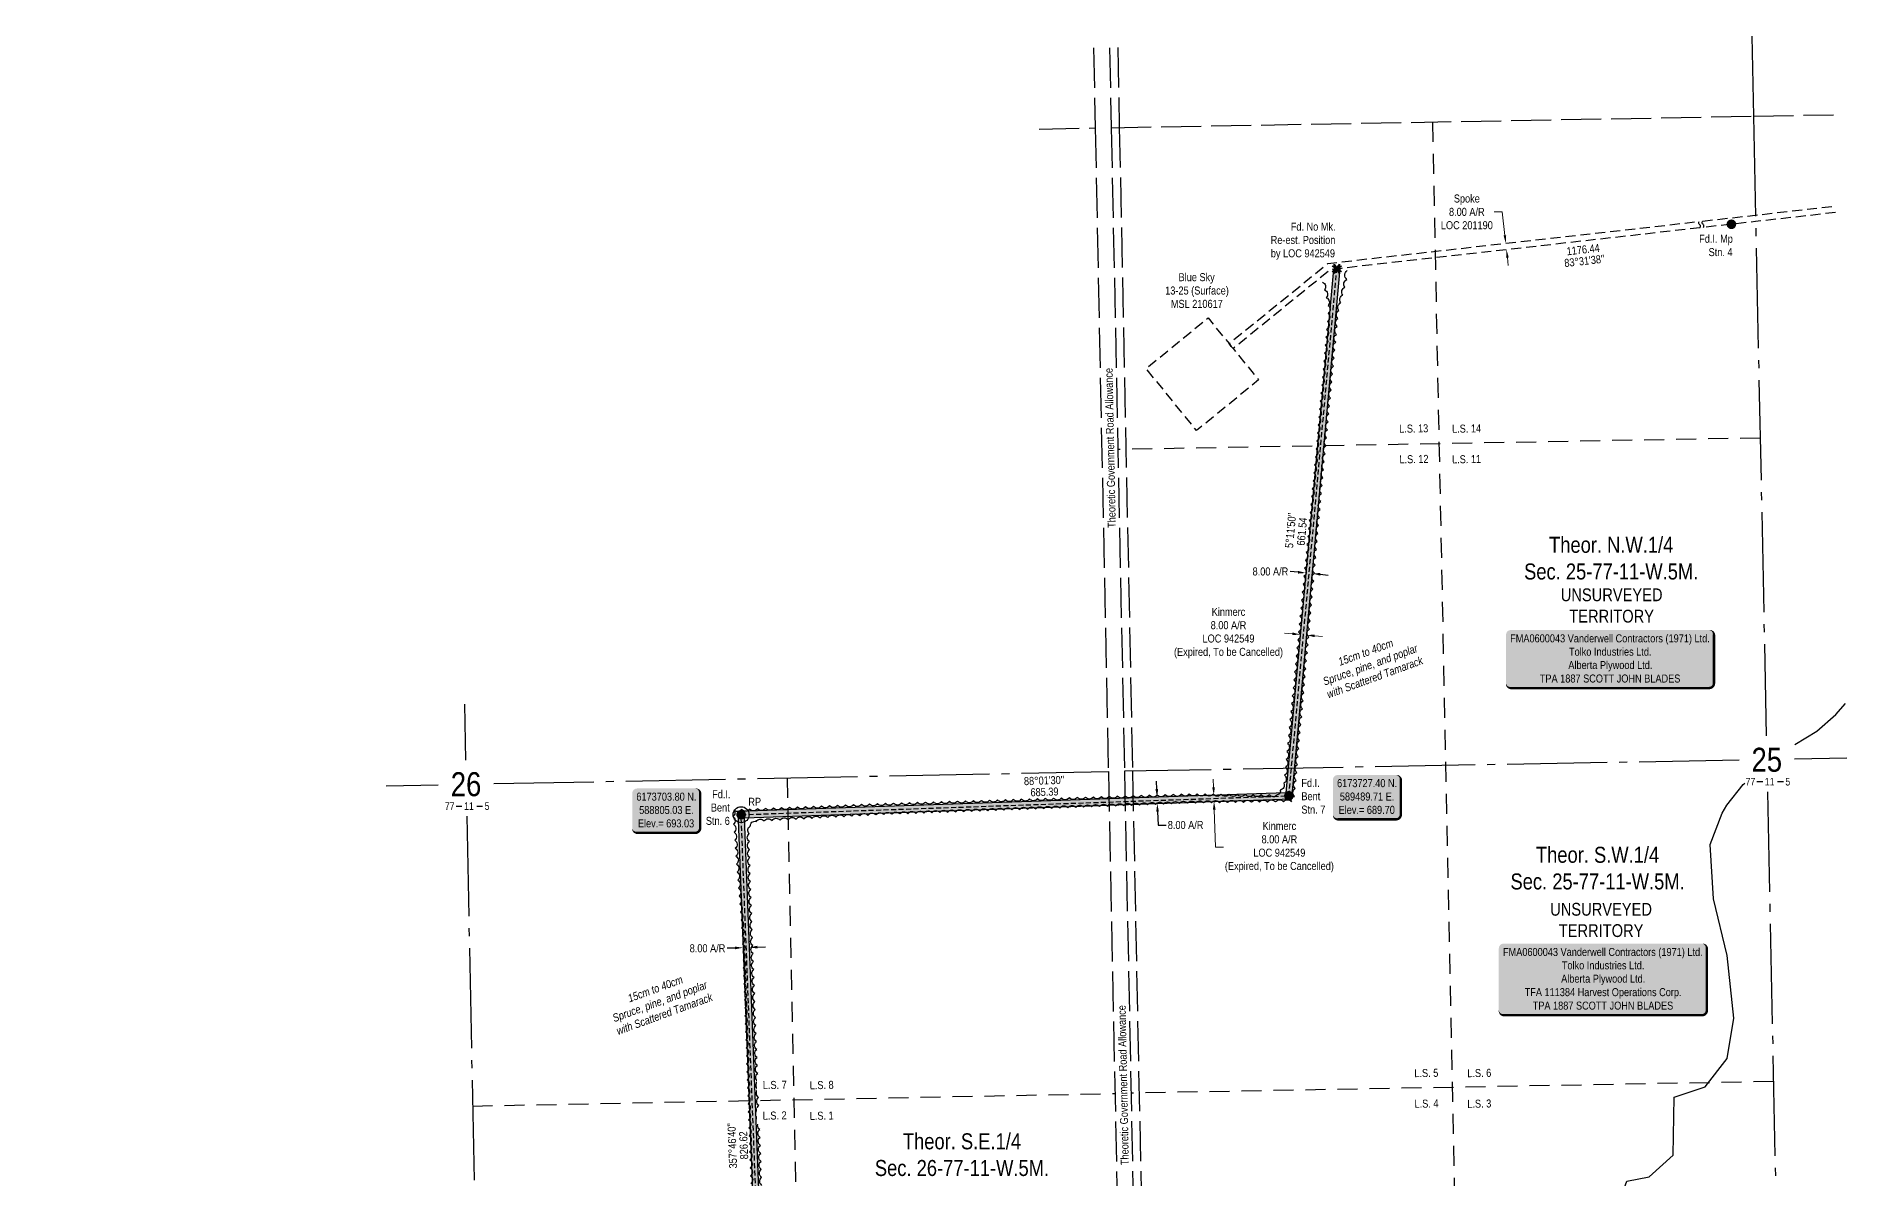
# Model space of a CAD drawing. Extents: x 587584 to 596044, y 6171808 to 6174677.
# Drawn here: x 587924 to 590187, y 6173249 to 6174677 of the extents above; entities that cross this region are included whole.
import ezdxf
from ezdxf.enums import TextEntityAlignment as Align

# ---------------------------------------------------------------- set-up
doc = ezdxf.new("R2010")
doc.units = 0
doc.header["$LTSCALE"] = 5
doc.header["$PDSIZE"] = 0.03
for name, pattern in [('0', [1, 1, 0]), ('foc-ACCESSROAD', [3.75, 2.5, -1.25]), ('foc-LSD', [8, 5, -3]), ('foc-QUARTERLINE', [33, 25, -3, 2, -3]), ('foc-TRAV', [1.875, 1.25, -0.625]), ('foc-UNSURVEYED', [12.5, 10, -2.5])]:
    doc.linetypes.add(name, pattern=pattern)
doc.layers.get('Defpoints').update_dxf_attribs({"color": 9})
for name, color, linetype in [('10', 1, 'Continuous'), ('35', 37, 'Continuous'), ('9', 3, 'Continuous'), ('C-SYMBOL', 7, 'Continuous'), ('DETAIL-T', 7, 'Continuous'), ('F-AR', 190, 'foc-ACCESSROAD'), ('F-WS', 190, 'foc-ACCESSROAD'), ('L-BD1', 253, 'Continuous'), ('L-MON', 1, 'Continuous'), ('L-ROAD-T', 7, 'Continuous'), ('L-SECLBL', 7, 'Continuous'), ('L-SECQ', 8, 'foc-QUARTERLINE'), ('L-SECTION-LSD', 7, 'foc-LSD'), ('L-UNS-T', 3, 'Continuous'), ('L-USEC', 7, 'foc-UNSURVEYED'), ('P-PROPOSED', 10, 'Continuous'), ('P-PROPOSED-H', 21, 'Continuous'), ('P-TRAV', 4, 'foc-TRAV'), ('P-TXT', 4, 'Continuous'), ('T-BUSH', 110, '0'), ('T-BUSH-T', 110, 'Continuous'), ('T-WATER', 160, 'Continuous')]:
    doc.layers.add(name, color=color, linetype=linetype)
for name, color, linetype, lineweight in [('C-AR-T', 13, 'Continuous', 9), ('F-AR-T', 190, 'Continuous', 9), ('F-WS-T', 190, 'Continuous', 9)]:
    doc.layers.add(name, color=color, linetype=linetype, lineweight=lineweight)
doc.styles.add('100L', font='ARIALN.TTF', dxfattribs={"height": 11})
doc.styles.add('175L', font='ARIALN.TTF', dxfattribs={"height": 20})
doc.styles.add('80', font='ARIALN.TTF', dxfattribs={"height": 10})
doc.styles.add('80CG', font='ARIALN.TTF', dxfattribs={"height": 10})
doc.styles.add('80L', font='ARIALN.TTF', dxfattribs={"height": 10})
doc.styles.add('80LS', font='ARIALNI.TTF', dxfattribs={"height": 10})
doc.styles.add('foc-LtypeFont', font='ARIALN.TTF', dxfattribs={"height": 7.35})
doc.styles.add('SIMPLEX', font='ARIALN.TTF')
doc.linetypes.add('foc-TOPO-flowdirection-NOLINE', pattern='A,0,[">",foc-LtypeFont,S=0.3,R=0,X=0,Y=-0.945],-20,[">",foc-LtypeFont,S=0.3,R=0,X=0,Y=-0.945],0', length=20)
doc.dimstyles.new('Compass 5 000', dxfattribs={"dimscale": 5, "dimtxt": 9, "dimasz": 2, "dimexe": 0.2, "dimexo": 0.0625, "dimgap": 0.5, "dimtad": 0, "dimtih": 1, "dimtoh": 1, "dimzin": 0, "dimdsep": 46, "dimtxsty": '80CG', "dimcen": 0.1, "dimse1": 1, "dimse2": 1, "dimclrd": 256, "dimclrt": 256, "dimaunit": 1, "dimadec": 4, "dimazin": 0, "dimtfac": 0.06, "dimtofl": 0, "dimtmove": 0, "dimatfit": 1, "dimfxl": 0.2, "dimtolj": 1, "dimtzin": 0, "dimlwd": -1, "dimarcsym": 0})

# ---------------------------------------------------------------- blocks, each defined once
blk = doc.blocks.new('L-SECLBL')
at = {"layer": '9', "color": 7}
for p, q in [((-5.1, -27.8), (-12.3, -27.8)), ((20.7, -27.8), (13.5, -27.8))]:
    blk.add_line(p, q, dxfattribs=at)
at = {"layer": '10', "color": 2, "style": 'SIMPLEX'}
blk.add_attdef('SEC', text='', height=30, dxfattribs=at).set_placement((0, 0), align=Align.MIDDLE)
at = {"layer": '10', "color": 5, "style": '80L'}
blk.add_attdef('TWP', text='', height=9.5, dxfattribs=at).set_placement((-14.4, -27.4), align=Align.MIDDLE_RIGHT)
blk.add_attdef('RGE', text='', height=9.5, dxfattribs=at).set_placement((3.6, -27.4), align=Align.MIDDLE_CENTER)
blk.add_attdef('MER', text='', height=9.5, dxfattribs=at).set_placement((23.2, -27.4), align=Align.MIDDLE_LEFT)
blk = doc.blocks.new('*U432')
h = blk.add_hatch(color=255)
edge = h.paths.add_edge_path()
edge.add_line((-124, -45.5), (124, -45.5))
edge.add_arc((124, -39.5), 6, 270, 360)
edge.add_line((130, -39.5), (130, 38))
edge.add_arc((124, 38), 6, 0, 90)
edge.add_line((124, 44), (-124, 44))
edge.add_arc((-124, 38), 6, 90, 180)
edge.add_line((-130, 38), (-130, -39.5))
edge.add_arc((-124, -39.5), 6, 180, 270)
at = {"color": 44, "flags": 128}
blk.add_lwpolyline([(-124, -45.5, 3, 3, 0), (124, -45.5, 3, 3, 0.414214), (130, -39.5, 3, 3, 0), (130, 38, 3, 0, 0.414214), (124, 44, 0, 0, 0), (-124, 44, 0, 0, 0.414214), (-130, 38, 0, 0, 0), (-130, -39.5, 0, 3, 0.414214)], format="xyseb", close=True, dxfattribs=at)
at = {"color": 44, "style": '80'}
blk.add_attdef('ENTER_TEXT_001', (-36, -5), '', height=10, dxfattribs=at)
blk = doc.blocks.new('*U425')
h = blk.add_hatch(color=255)
edge = h.paths.add_edge_path()
edge.add_line((-124, -37), (124, -37))
edge.add_arc((124, -31), 6, 270, 360)
edge.add_line((130, -31), (130, 29.5))
edge.add_arc((124, 29.5), 6, 0, 90)
edge.add_line((124, 35.5), (-124, 35.5))
edge.add_arc((-124, 29.5), 6, 90, 180)
edge.add_line((-130, 29.5), (-130, -31))
edge.add_arc((-124, -31), 6, 180, 270)
at = {"color": 44, "flags": 128}
blk.add_lwpolyline([(-124, -37, 3, 3, 0), (124, -37, 3, 3, 0.414214), (130, -31, 3, 3, 0), (130, 29.5, 3, 0, 0.414214), (124, 35.5, 0, 0, 0), (-124, 35.5, 0, 0, 0.414214), (-130, 29.5, 0, 0, 0), (-130, -31, 0, 3, 0.414214)], format="xyseb", close=True, dxfattribs=at)
at = {"color": 44, "style": '80'}
blk.add_attdef('ENTER_TEXT_001', (-36, -5), '', height=10, dxfattribs=at)
blk = doc.blocks.new('*D430')
at = {"layer": 'Defpoints', "color": 0, "transparency": 16777216}
for p in [(589736.6, 6174415.1), (589737.5, 6174407.2), (589761.7, 6174409.9)]:
    blk.add_point(p, dxfattribs=at)
at = {"layer": 'F-AR-T', "transparency": 16777216}
for p, q in [((589756.4, 6174457.1), (589746.4, 6174457.1)), ((589759.7, 6174427.8), (589756.4, 6174457.1)), ((589762.8, 6174400), (589763.9, 6174390))]:
    blk.add_line(p, q, dxfattribs=at)
for points in [[(589761.3, 6174428), (589758, 6174427.6), (589760.8, 6174417.9)], [(589764.5, 6174400.2), (589761.2, 6174399.8), (589761.7, 6174409.9)]]:
    blk.add_solid(points, dxfattribs=at)
at = {"layer": 'F-AR-T', "transparency": 16777216, "insert": (589712.1, 6174457.1), "char_height": 10, "attachment_point": 5, "style": '80CG'}
blk.add_mtext('\\A1;Spoke\\P8.00 A/R\\PLOC 201190', dxfattribs=at)
blk = doc.blocks.new('*D431')
at = {"layer": 'C-AR-T', "transparency": 16777216}
for p, q in [((589395.5, 6173738.1), (589395.2, 6173748.1)), ((589396.4, 6173710.1), (589397.8, 6173663.2)), ((589397.8, 6173663.2), (589407.8, 6173663.2))]:
    blk.add_line(p, q, dxfattribs=at)
for points in [[(589397.2, 6173738.2), (589393.9, 6173738.1), (589395.8, 6173728.2)], [(589398.1, 6173710.1), (589394.7, 6173710), (589396.1, 6173720.1)]]:
    blk.add_solid(points, dxfattribs=at)
at = {"layer": 'Defpoints', "color": 0, "transparency": 16777216}
for p in [(589396.1, 6173720.1), (589399.1, 6173728.3), (589399.3, 6173720.2)]:
    blk.add_point(p, dxfattribs=at)
at = {"layer": 'C-AR-T', "transparency": 16777216, "insert": (589477.8, 6173663.2), "char_height": 10, "attachment_point": 5, "style": '80CG'}
blk.add_mtext('\\A1;Kinmerc\\P8.00 A/R\\PLOC 942549\\P(Expired, To be Cancelled)', dxfattribs=at)
blk = doc.blocks.new('fdia')
at = {"color": 255, "const_width": 1}
blk.add_lwpolyline([(-0.5, 0, 1), (0.5, 0, 1)], format="xyb", close=True, dxfattribs=at)
blk = doc.blocks.new('Fdiaa')
blk.add_blockref('fdia', (0, 0))
blk = doc.blocks.new('fdib')
at = {"color": 1, "const_width": 1.6}
blk.add_lwpolyline([(-0.4, 0, 1), (0.4, 0, 1)], format="xyb", close=True, dxfattribs=at)
at = {"color": 1}
blk.add_circle((0, 0), 0.8, dxfattribs=at)
blk = doc.blocks.new('Fdibb')
blk.add_blockref('fdib', (0, 0))
blk = doc.blocks.new('fdicc')
for name in ['Fdibb', 'Fdiaa']:
    blk.add_blockref(name, (0, 0))
blk = doc.blocks.new('FDI')
blk.add_blockref('fdicc', (0, 0))
blk = doc.blocks.new('TEMP')
h = blk.add_hatch(color=255)
h.dxf.hatch_style = 1
h.paths.add_polyline_path([(0, 0.25), (-0.67, 1.15), (-0.67, 0.67), (-1.15, 0.67), (-0.25, 0), (-1.15, -0.67), (-0.67, -0.67), (-0.67, -1.15), (0, -0.25), (0.67, -1.15), (0.67, -0.67), (1.15, -0.67), (0.25, 0), (1.15, 0.67), (0.67, 0.67), (0.67, 1.15)])
h.paths.add_polyline_path([(0.57, 0.85), (0.57, 0.57), (0.85, 0.57), (0.08, 0), (0.85, -0.57), (0.57, -0.57), (0.57, -0.85), (0, -0.08), (-0.57, -0.85), (-0.57, -0.57), (-0.85, -0.57), (-0.08, 0), (-0.85, 0.57), (-0.57, 0.57), (-0.57, 0.85), (0, 0.08)], flags=16)
h = blk.add_hatch(color=1)
h.dxf.hatch_style = 1
h.paths.add_polyline_path([(0, 0.08), (-0.57, 0.85), (-0.57, 0.57), (-0.85, 0.57), (-0.08, 0), (-0.85, -0.57), (-0.57, -0.57), (-0.57, -0.85), (0, -0.08), (0.57, -0.85), (0.57, -0.57), (0.85, -0.57), (0.08, 0), (0.85, 0.57), (0.57, 0.57), (0.57, 0.85)])
at = {"color": 1}
for p, q in [((-0.08, 0), (0.08, 0)), ((0, 0.08), (0, -0.08))]:
    blk.add_line(p, q, dxfattribs=at)
at = {"color": 255, "flags": 128}
blk.add_lwpolyline([(-0.25, 0), (-1.15, 0.67), (-0.67, 0.67), (-0.67, 1.15), (0, 0.25), (0.67, 1.15), (0.67, 0.67), (1.15, 0.67), (0.25, 0), (1.15, -0.67), (0.67, -0.67), (0.67, -1.15), (0, -0.25), (-0.67, -1.15), (-0.67, -0.67), (-1.15, -0.67)], close=True, dxfattribs=at)
at = {"color": 1, "flags": 128}
blk.add_lwpolyline([(-0.08, 0), (-0.85, 0.57), (-0.57, 0.57), (-0.57, 0.85), (0, 0.08), (0.57, 0.85), (0.57, 0.57), (0.85, 0.57), (0.08, 0), (0.85, -0.57), (0.57, -0.57), (0.57, -0.85), (0, -0.08), (-0.57, -0.85), (-0.57, -0.57), (-0.85, -0.57)], close=True, dxfattribs=at)
blk = doc.blocks.new('*D444')
at = {"layer": 'C-AR-T', "transparency": 16777216}
for p, q in [((589494.1, 6173929.9), (589484.1, 6173930.8)), ((589521.9, 6173927.3), (589531.9, 6173926.4))]:
    blk.add_line(p, q, dxfattribs=at)
for points in [[(589494.2, 6173931.5), (589493.9, 6173928.2), (589504, 6173929)], [(589522.1, 6173929), (589521.8, 6173925.7), (589512, 6173928.2)]]:
    blk.add_solid(points, dxfattribs=at)
at = {"layer": 'Defpoints', "color": 0, "transparency": 16777216}
for p in [(589504, 6173929), (589504.5, 6173934.3), (589512.5, 6173933.5)]:
    blk.add_point(p, dxfattribs=at)
at = {"layer": 'C-AR-T', "transparency": 16777216, "insert": (589414.2, 6173930.8), "char_height": 10, "attachment_point": 5, "style": '80CG'}
blk.add_mtext('\\A1;Kinmerc\\P8.00 A/R\\PLOC 942549\\P(Expired, To be Cancelled)', dxfattribs=at)
blk = doc.blocks.new('*U447')
h = blk.add_hatch(color=254)
edge = h.paths.add_edge_path()
edge.add_line((-36.5, -28.5), (36.5, -28.5))
edge.add_arc((36.5, -22.5), 6, 270, 360)
edge.add_line((42.5, -22.5), (42.5, 21))
edge.add_arc((36.5, 21), 6, 0, 90)
edge.add_line((36.5, 27), (-36.5, 27))
edge.add_arc((-36.5, 21), 6, 90, 180)
edge.add_line((-42.5, 21), (-42.5, -22.5))
edge.add_arc((-36.5, -22.5), 6, 180, 270)
at = {"color": 1, "flags": 128}
blk.add_lwpolyline([(-36.5, -28.5, 3, 3, 0), (36.5, -28.5, 3, 3, 0.414214), (42.5, -22.5, 3, 3, 0), (42.5, 21, 3, 0, 0.414214), (36.5, 27, 0, 0, 0), (-36.5, 27, 0, 0, 0.414214), (-42.5, 21, 0, 0, 0), (-42.5, -22.5, 0, 3, 0.414214)], format="xyseb", close=True, dxfattribs=at)
blk.add_lwpolyline([(29.2, -19.7, 0, 10, 0), (0, 0, 5, 5, 0)], format="xyseb", dxfattribs=at)
at = {"color": 1, "style": '80'}
blk.add_attdef('ENTER_TEXT_001', (-36, -5), '', height=10, dxfattribs=at)
blk = doc.blocks.new('*U448')
at = {"layer": '35', "color": 3}
blk.add_circle((0, 0), 10, dxfattribs=at)
at = {"layer": '35', "color": 3, "style": '80'}
blk.add_attdef('RP_001', (9, 11.1), '', height=10, dxfattribs=at)
blk = doc.blocks.new('*D451')
at = {"layer": 'Defpoints', "color": 0, "linetype": 'Continuous', "transparency": 16777216}
for p in [(588807.4, 6173538.4), (588807.4, 6173537.6), (588815.4, 6173538.7)]:
    blk.add_point(p, dxfattribs=at)
at = {"layer": 'P-TXT', "transparency": 16777216}
for p, q in [((588797.4, 6173537.2), (588787.5, 6173536.8)), ((588825.4, 6173538.3), (588835.4, 6173538.7))]:
    blk.add_line(p, q, dxfattribs=at)
at = {"layer": 'P-TXT', "linetype": 'Continuous', "transparency": 16777216}
for points in [[(588797.4, 6173538.9), (588797.5, 6173535.6), (588807.4, 6173537.6)], [(588825.4, 6173540), (588825.5, 6173536.6), (588815.4, 6173537.9)]]:
    blk.add_solid(points, dxfattribs=at)
at = {"layer": 'P-TXT', "linetype": 'Continuous', "transparency": 16777216, "insert": (588763, 6173536.8), "char_height": 10, "attachment_point": 5, "style": '80CG'}
blk.add_mtext('\\A1;8.00 A/R', dxfattribs=at)
blk = doc.blocks.new('*D452')
at = {"layer": 'Defpoints', "color": 0, "linetype": 'Continuous', "transparency": 16777216}
for p in [(589325.2, 6173717.7), (589355, 6173726.8), (589355.3, 6173718.8)]:
    blk.add_point(p, dxfattribs=at)
at = {"layer": 'P-TXT', "transparency": 16777216}
for p, q in [((589324.6, 6173735.7), (589324.3, 6173745.7)), ((589325.6, 6173707.7), (589326.1, 6173690.9)), ((589326.1, 6173690.9), (589336.1, 6173690.9))]:
    blk.add_line(p, q, dxfattribs=at)
at = {"layer": 'P-TXT', "linetype": 'Continuous', "transparency": 16777216}
for points in [[(589326.3, 6173735.8), (589322.9, 6173735.7), (589324.9, 6173725.7)], [(589327.2, 6173707.8), (589323.9, 6173707.7), (589325.2, 6173717.7)]]:
    blk.add_solid(points, dxfattribs=at)
at = {"layer": 'P-TXT', "linetype": 'Continuous', "transparency": 16777216, "insert": (589360.6, 6173690.9), "char_height": 10, "attachment_point": 5, "style": '80CG'}
blk.add_mtext('\\A1;8.00 A/R', dxfattribs=at)
blk = doc.blocks.new('*D453')
at = {"layer": 'Defpoints', "color": 0, "linetype": 'Continuous', "transparency": 16777216}
for p in [(589511, 6174006.3), (589511, 6174005.9), (589519, 6174005.5)]:
    blk.add_point(p, dxfattribs=at)
at = {"layer": 'P-TXT', "transparency": 16777216}
for p, q in [((589501.1, 6174006.8), (589491.1, 6174007.7)), ((589528.9, 6174004.2), (589538.9, 6174003.3))]:
    blk.add_line(p, q, dxfattribs=at)
at = {"layer": 'P-TXT', "linetype": 'Continuous', "transparency": 16777216}
for points in [[(589501.2, 6174008.4), (589500.9, 6174005.1), (589511, 6174005.9)], [(589529.1, 6174005.9), (589528.8, 6174002.6), (589519, 6174005.1)]]:
    blk.add_solid(points, dxfattribs=at)
at = {"layer": 'P-TXT', "linetype": 'Continuous', "transparency": 16777216, "insert": (589466.6, 6174007.7), "char_height": 10, "attachment_point": 5, "style": '80CG'}
blk.add_mtext('\\A1;8.00 A/R', dxfattribs=at)

msp = doc.modelspace()

# ---------------------------------------------------------------- hatches: boundary and pattern name
at = {"layer": 'P-PROPOSED-H'}
h = msp.add_hatch(color=256, dxfattribs=at)
h.dxf.hatch_style = 1
h.paths.add_polyline_path([(587933.003, 6172465.345), (587931.976, 6172586.658), (588278.714, 6172596.397), (588848.314, 6172608.498), (588841.055, 6172878.255), (588809.178, 6173699.939), (589493.375, 6173723.527), (589553.667, 6174386.421), (589545.554, 6174385.5), (589486.049, 6173731.277), (588800.876, 6173707.655), (588833.062, 6172877.993), (588840.106, 6172616.272), (588278.55, 6172604.392), (587923.913, 6172594.431), (587925.007, 6172465.182)])

# ---------------------------------------------------------------- linework, layer by layer
at = {"linetype": 'Continuous', "flags": 128}
for points in [[(590003.521, 6174437.209, 0.09819619), (590004.084, 6174438.64, 0.11502491), (590004.018, 6174439.956, 0.18910183), (590003.071, 6174441.195, -0.18910183), (590002.124, 6174442.433, -0.11502491), (590002.058, 6174443.749, -0.09819619), (590002.621, 6174445.18)], [(590007.818, 6174437.694, 0.09819619), (590008.381, 6174439.125, 0.11502491), (590008.316, 6174440.441, 0.18910183), (590007.369, 6174441.68, -0.18910183), (590006.422, 6174442.918, -0.11502491), (590006.356, 6174444.234, -0.09819619), (590006.919, 6174445.665)]]:
    msp.add_lwpolyline(points, format="xyb", dxfattribs=at)
at = {"layer": 'F-AR', "flags": 128}
for points in [[(590006.919, 6174445.665), (590072.645, 6174453.084), (590172.754, 6174464.384)], [(590003.521, 6174437.209), (589554.952, 6174386.564), (589546.705, 6174385.632), (589541.741, 6174385.108), (589419.931, 6174286.311), (589417.71, 6174289.033), (589414.878, 6174292.506), (589538.519, 6174392.795), (590002.621, 6174445.18)], [(590172.92, 6174456.335), (590072.811, 6174445.032), (590007.818, 6174437.694)]]:
    msp.add_lwpolyline(points, dxfattribs=at)
at = {"layer": 'F-WS', "flags": 128}
msp.add_lwpolyline([(589414.878, 6174292.506), (589417.71, 6174289.033), (589419.931, 6174286.311), (589422.77, 6174282.831), (589451.862, 6174247.169), (589374.338, 6174183.927), (589311.095, 6174261.452), (589388.618, 6174324.695), (589414.878, 6174292.506)], close=True, dxfattribs=at)
at = {"layer": 'L-SECQ', "flags": 128}
for points in [[(590068.343, 6174676.681), (590070.41, 6174576.701)], [(590070.41, 6174576.701), (590086.418, 6173802.45)], [(588459.165, 6173841.894), (588460.586, 6173771.907)], [(590052.313, 6173771.833), (589284.158, 6173758.053)], [(590187.022, 6173774.249), (590121.585, 6173773.075)], [(588361.214, 6173739.956), (588426.463, 6173741.233)], [(588495.732, 6173742.587), (589264.046, 6173757.615)], [(590087.865, 6173732.466), (590103.668, 6172968.144)], [(588462.007, 6173701.921), (588477.528, 6172937.589)]]:
    msp.add_lwpolyline(points, dxfattribs=at)
at = {"layer": 'L-SECTION-LSD', "flags": 128}
for points in [[(589669.033, 6174569.528), (589702.145, 6172960.876)], [(590078.725, 6174174.559), (589275.917, 6174160.165)], [(588862.62, 6173749.763), (588879.028, 6172945.417)], [(588469.362, 6173339.742), (589272.289, 6173355.421)], [(590095.354, 6173370.272), (589292.401, 6173355.784)]]:
    msp.add_lwpolyline(points, dxfattribs=at)
at = {"layer": 'L-USEC'}
for p, q in [((589267.675, 6174562.354), (590070.41, 6174576.701)), ((590070.41, 6174576.701), (590170.394, 6174578.488)), ((589177.737, 6174560.624), (589247.561, 6174561.994))]:
    msp.add_line(p, q, dxfattribs=at)
at = {"layer": 'L-USEC', "flags": 128}
for points in [[(589245.512, 6174661.973), (589247.561, 6174561.994)], [(589265.625, 6174662.333), (589267.674, 6174562.406), (589267.675, 6174562.354)], [(589275.687, 6174662.513), (589277.735, 6174562.613), (589277.736, 6174562.533)], [(589247.561, 6174561.994), (589264.046, 6173757.615)], [(589267.675, 6174562.354), (589284.159, 6173758.027)], [(589277.736, 6174562.533), (589294.22, 6173758.234)], [(589264.046, 6173757.615), (589280.528, 6172953.245)], [(589284.158, 6173758.053), (589300.641, 6172953.609)], [(589294.22, 6173758.234), (589310.497, 6172963.852)]]:
    msp.add_lwpolyline(points, dxfattribs=at)
at = {"layer": 'P-TRAV'}
for p, q in [((589489.712, 6173727.402), (589549.611, 6174385.961)), ((588805.027, 6173703.797), (589489.712, 6173727.402))]:
    msp.add_line(p, q, dxfattribs=at)
at = {"layer": 'T-BUSH', "linetype": 'Continuous', "flags": 128}
for points in [[(588830.994, 6173240.551, -0.52056705), (588830.618, 6173250.54, -0.52056705), (588830.241, 6173260.529, -0.52056705), (588829.865, 6173270.518, -0.52056705), (588829.488, 6173280.507, -0.52056705), (588829.111, 6173290.496, -0.52056705), (588828.735, 6173300.485, -0.52056705), (588828.358, 6173310.474, -0.52056705), (588827.982, 6173320.463, -0.52056705), (588827.605, 6173330.452, -0.52056705), (588827.229, 6173340.441, -0.52056705), (588826.852, 6173350.43, -0.52056705), (588826.476, 6173360.419, -0.52056705), (588826.099, 6173370.408, -0.52056705), (588825.723, 6173380.397, -0.52056705), (588825.346, 6173390.386, -0.52056705), (588824.97, 6173400.375, -0.52056705), (588824.593, 6173410.364, -0.52056705), (588824.216, 6173420.353, -0.52056705), (588823.84, 6173430.342, -0.52056705), (588823.463, 6173440.331, -0.52056705), (588823.087, 6173450.32, -0.52056705), (588822.71, 6173460.309, -0.52056705), (588822.334, 6173470.298, -0.52056705), (588821.957, 6173480.287, -0.52056705), (588821.581, 6173490.276, -0.52056705), (588821.204, 6173500.265, -0.52056705), (588820.828, 6173510.254, -0.52056705), (588820.451, 6173520.243, -0.52056705), (588820.075, 6173530.232, -0.52056705), (588819.698, 6173540.22, -0.52056705), (588819.321, 6173550.209, -0.52056705), (588818.945, 6173560.198, -0.52056705), (588818.568, 6173570.187, -0.52056705), (588818.192, 6173580.176, -0.52056705), (588817.815, 6173590.165, -0.52056705), (588817.439, 6173600.154, -0.52056705), (588817.062, 6173610.143, -0.52056705), (588816.686, 6173620.132, -0.52056705), (588816.389, 6173630.124, -0.52056705), (588816.141, 6173640.117, -0.52056705), (588815.893, 6173650.11, -0.52056705), (588815.644, 6173660.103, -0.52056705), (588815.396, 6173670.096, -0.52056705), (588815.148, 6173680.089, -0.52056705), (588816.512, 6173689.55, -0.52056705), (588823.728, 6173695.38, -0.52056705), (588833.709, 6173695.917, -0.52056705), (588843.691, 6173696.453, -0.52056705), (588853.673, 6173696.99, -0.52056705), (588863.654, 6173697.526, -0.52056705), (588873.636, 6173698.063, -0.52056705), (588883.618, 6173698.6, -0.52056705), (588893.599, 6173699.136, -0.52056705), (588903.581, 6173699.673, -0.52056705), (588913.563, 6173700.209, -0.52056705), (588923.544, 6173700.746, -0.52056705), (588933.526, 6173701.283, -0.52056705), (588943.508, 6173701.819, -0.52056705), (588953.489, 6173702.356, -0.52056705), (588963.471, 6173702.892, -0.52056705), (588973.453, 6173703.429, -0.52056705), (588983.436, 6173703.928, -0.52056705), (588993.425, 6173704.301, -0.52056705), (589003.414, 6173704.673, -0.52056705), (589013.403, 6173705.046, -0.52056705), (589023.392, 6173705.418, -0.52056705), (589033.381, 6173705.791, -0.52056705), (589043.371, 6173706.164, -0.52056705), (589053.36, 6173706.536, -0.52056705), (589063.349, 6173706.909, -0.52056705), (589073.338, 6173707.281, -0.52056705), (589083.327, 6173707.654, -0.52056705), (589093.316, 6173708.026, -0.52056705), (589103.305, 6173708.399, -0.52056705), (589113.294, 6173708.772, -0.52056705), (589123.284, 6173709.144, -0.52056705), (589133.273, 6173709.517, -0.52056705), (589143.262, 6173709.889, -0.52056705), (589153.251, 6173710.262, -0.52056705), (589163.24, 6173710.634, -0.52056705), (589173.229, 6173711.007, -0.52056705), (589183.218, 6173711.38, -0.52056705), (589193.207, 6173711.752, -0.52056705), (589203.196, 6173712.125, -0.52056705), (589213.186, 6173712.497, -0.52056705), (589223.175, 6173712.87, -0.52056705), (589233.164, 6173713.242, -0.52056705), (589243.153, 6173713.615, -0.52056705), (589253.142, 6173713.988, -0.52056705), (589263.131, 6173714.36, -0.52056705), (589273.12, 6173714.733, -0.52056705), (589283.109, 6173715.105, -0.52056705), (589293.098, 6173715.478, -0.52056705), (589303.088, 6173715.85, -0.52056705), (589313.077, 6173716.223, -0.52056705), (589323.066, 6173716.596, -0.52056705), (589333.055, 6173716.968, -0.52056705), (589343.044, 6173717.341, -0.52056705), (589353.033, 6173717.713, -0.52056705), (589363.022, 6173718.086, -0.52056705), (589373.013, 6173718.405, -0.52056705), (589383.008, 6173718.537, -0.52056705), (589393.003, 6173718.67, -0.52056705), (589402.998, 6173718.802, -0.52056705), (589412.994, 6173718.935, -0.52056705), (589422.989, 6173719.067, -0.52056705), (589432.984, 6173719.2, -0.52056705), (589442.979, 6173719.332, -0.52056705), (589452.974, 6173719.465, -0.52056705), (589462.969, 6173719.597, -0.52056705), (589472.965, 6173719.73, -0.52056705), (589482.96, 6173719.862, -0.52056705), (589492.955, 6173719.995, -0.52056705), (589496.851, 6173726.703, -0.52056705), (589497.734, 6173736.66, -0.52056705), (589498.617, 6173746.617, -0.52056705), (589499.499, 6173756.574, -0.52056705), (589500.382, 6173766.531, -0.52056705), (589501.265, 6173776.488, -0.52056705), (589502.148, 6173786.445, -0.52056705), (589503.031, 6173796.402, -0.52056705), (589503.914, 6173806.359, -0.52056705), (589504.796, 6173816.316, -0.52056705), (589505.679, 6173826.273, -0.52056705), (589506.562, 6173836.23, -0.52056705), (589507.445, 6173846.187, -0.52056705), (589508.328, 6173856.144, -0.52056705), (589509.211, 6173866.101, -0.52056705), (589510.093, 6173876.058, -0.52056705), (589510.976, 6173886.015, -0.52056705), (589511.859, 6173895.972, -0.52056705), (589512.742, 6173905.929, -0.52056705), (589513.625, 6173915.886, -0.52056705), (589514.508, 6173925.843, -0.52056705), (589515.391, 6173935.8, -0.52056705), (589516.273, 6173945.757, -0.52056705), (589517.156, 6173955.714, -0.52056705), (589518.039, 6173965.671, -0.52056705), (589518.922, 6173975.628, -0.52056705), (589519.805, 6173985.585, -0.52056705), (589520.688, 6173995.542, -0.52056705), (589521.57, 6174005.499, -0.52056705), (589522.453, 6174015.456, -0.52056705), (589523.336, 6174025.413, -0.52056705), (589524.219, 6174035.37, -0.52056705), (589525.102, 6174045.327, -0.52056705), (589525.985, 6174055.284, -0.52056705), (589526.867, 6174065.241, -0.52056705), (589527.75, 6174075.198, -0.52056705), (589528.633, 6174085.155, -0.52056705), (589529.516, 6174095.112, -0.52056705), (589530.399, 6174105.069, -0.52056705), (589531.282, 6174115.026, -0.52056705), (589532.165, 6174124.983, -0.52056705), (589533.047, 6174134.94, -0.52056705), (589533.967, 6174144.894, -0.52056705), (589534.913, 6174154.845, -0.52056705), (589535.859, 6174164.796, -0.52056705), (589536.805, 6174174.747, -0.52056705), (589537.752, 6174184.698, -0.52056705), (589538.698, 6174194.65, -0.52056705), (589539.644, 6174204.601, -0.52056705), (589540.591, 6174214.552, -0.52056705), (589541.537, 6174224.503, -0.52056705), (589542.483, 6174234.454, -0.52056705), (589543.43, 6174244.405, -0.52056705), (589544.376, 6174254.357, -0.52056705), (589545.322, 6174264.308, -0.52056705), (589546.268, 6174274.259, -0.52056705), (589547.215, 6174284.21, -0.52056705), (589548.161, 6174294.161, -0.52056705), (589549.107, 6174304.112, -0.52056705), (589550.054, 6174314.064, -0.52056705), (589551, 6174324.015, -0.52056705), (589552.225, 6174333.917, -0.52056705), (589554.742, 6174343.591, -0.52056705), (589557.259, 6174353.265, -0.52056705), (589559.776, 6174362.939, -0.52056705), (589562.293, 6174372.613, -0.52056705), (589562.594, 6174383.736, -0.52056705)], [(589531.634, 6174369.242, -0.52056705), (589534.174, 6174359.597, -0.52056705), (589536.471, 6174349.869, -0.52056705), (589538.768, 6174340.14, -0.52056705), (589538.658, 6174330.239, -0.52056705), (589537.774, 6174320.282, -0.52056705), (589536.89, 6174310.325, -0.52056705), (589536.005, 6174300.368, -0.52056705), (589535.121, 6174290.411, -0.52056705), (589534.237, 6174280.455, -0.52056705), (589533.353, 6174270.498, -0.52056705), (589532.468, 6174260.541, -0.52056705), (589531.584, 6174250.584, -0.52056705), (589530.7, 6174240.627, -0.52056705), (589529.816, 6174230.67, -0.52056705), (589528.931, 6174220.713, -0.52056705), (589528.047, 6174210.756, -0.52056705), (589527.163, 6174200.8, -0.52056705), (589526.279, 6174190.843, -0.52056705), (589525.394, 6174180.886, -0.52056705), (589524.51, 6174170.929, -0.52056705), (589523.626, 6174160.972, -0.52056705), (589522.742, 6174151.015, -0.52056705), (589521.857, 6174141.058, -0.52056705), (589520.9, 6174131.108, -0.52056705), (589519.937, 6174121.159, -0.52056705), (589518.973, 6174111.209, -0.52056705), (589518.01, 6174101.26, -0.52056705), (589517.046, 6174091.31, -0.52056705), (589516.082, 6174081.361, -0.52056705), (589515.119, 6174071.411, -0.52056705), (589514.155, 6174061.462, -0.52056705), (589513.192, 6174051.512, -0.52056705), (589512.228, 6174041.563, -0.52056705), (589511.265, 6174031.613, -0.52056705), (589510.301, 6174021.664, -0.52056705), (589509.338, 6174011.714, -0.52056705), (589508.374, 6174001.764, -0.52056705), (589507.411, 6173991.815, -0.52056705), (589506.447, 6173981.865, -0.52056705), (589505.484, 6173971.916, -0.52056705), (589504.52, 6173961.966, -0.52056705), (589503.557, 6173952.017, -0.52056705), (589502.593, 6173942.067, -0.52056705), (589501.63, 6173932.118, -0.52056705), (589500.666, 6173922.168, -0.52056705), (589499.703, 6173912.219, -0.52056705), (589498.739, 6173902.269, -0.52056705), (589497.775, 6173892.32, -0.52056705), (589496.812, 6173882.37, -0.52056705), (589495.848, 6173872.421, -0.52056705), (589494.885, 6173862.471, -0.52056705), (589493.921, 6173852.522, -0.52056705), (589492.958, 6173842.572, -0.52056705), (589491.994, 6173832.623, -0.52056705), (589491.031, 6173822.673, -0.52056705), (589490.067, 6173812.724, -0.52056705), (589489.104, 6173802.774, -0.52056705), (589488.14, 6173792.825, -0.52056705), (589487.177, 6173782.875, -0.52056705), (589486.213, 6173772.926, -0.52056705), (589485.25, 6173762.976, -0.52056705), (589484.286, 6173753.027, -0.52056705), (589483.323, 6173743.077, -0.52056705), (589478.645, 6173734.593, -0.52056705), (589475.101, 6173728.685, -0.52056705), (589465.106, 6173728.8, -0.52056705), (589455.11, 6173728.916, -0.52056705), (589445.115, 6173729.032, -0.52056705), (589435.12, 6173729.148, -0.52056705), (589425.124, 6173729.264, -0.52056705), (589415.129, 6173729.38, -0.52056705), (589405.133, 6173729.496, -0.52056705), (589395.138, 6173729.611, -0.52056705), (589385.143, 6173729.727, -0.52056705), (589375.147, 6173729.843, -0.52056705), (589365.154, 6173729.788, -0.52056705), (589355.162, 6173729.478, -0.52056705), (589345.171, 6173729.169, -0.52056705), (589335.18, 6173728.859, -0.52056705), (589325.188, 6173728.55, -0.52056705), (589315.197, 6173728.24, -0.52056705), (589305.206, 6173727.93, -0.52056705), (589295.215, 6173727.621, -0.52056705), (589285.223, 6173727.311, -0.52056705), (589275.232, 6173727.002, -0.52056705), (589265.241, 6173726.692, -0.52056705), (589255.25, 6173726.382, -0.52056705), (589245.258, 6173726.073, -0.52056705), (589235.267, 6173725.763, -0.52056705), (589225.276, 6173725.454, -0.52056705), (589215.285, 6173725.144, -0.52056705), (589205.293, 6173724.834, -0.52056705), (589195.302, 6173724.525, -0.52056705), (589185.311, 6173724.215, -0.52056705), (589175.319, 6173723.906, -0.52056705), (589165.328, 6173723.596, -0.52056705), (589155.337, 6173723.286, -0.52056705), (589145.346, 6173722.977, -0.52056705), (589135.354, 6173722.667, -0.52056705), (589125.363, 6173722.358, -0.52056705), (589115.372, 6173722.048, -0.52056705), (589105.381, 6173721.738, -0.52056705), (589095.389, 6173721.429, -0.52056705), (589085.398, 6173721.119, -0.52056705), (589075.407, 6173720.81, -0.52056705), (589065.416, 6173720.5, -0.52056705), (589055.424, 6173720.19, -0.52056705), (589045.433, 6173719.881, -0.52056705), (589035.442, 6173719.571, -0.52056705), (589025.45, 6173719.262, -0.52056705), (589015.459, 6173718.952, -0.52056705), (589005.468, 6173718.642, -0.52056705), (588995.477, 6173718.333, -0.52056705), (588985.485, 6173718.023, -0.52056705), (588975.495, 6173717.698, -0.52056705), (588965.508, 6173717.272, -0.52056705), (588955.521, 6173716.847, -0.52056705), (588945.534, 6173716.421, -0.52056705), (588935.547, 6173715.995, -0.52056705), (588925.56, 6173715.569, -0.52056705), (588915.573, 6173715.143, -0.52056705), (588905.586, 6173714.718, -0.52056705), (588895.599, 6173714.292, -0.52056705), (588885.612, 6173713.866, -0.52056705), (588875.625, 6173713.44, -0.52056705), (588865.638, 6173713.014, -0.52056705), (588855.651, 6173712.588, -0.52056705), (588845.664, 6173712.163, -0.52056705), (588835.677, 6173711.737, -0.52056705), (588825.69, 6173711.311, -0.52056705), (588815.703, 6173710.885, -0.52056705), (588805.716, 6173710.459, -0.52056705), (588795.729, 6173710.034, -0.52056705), (588794.597, 6173701.772, -0.52056705), (588795.389, 6173691.807, -0.52056705), (588796.181, 6173681.842, -0.52056705), (588796.973, 6173671.878, -0.52056705), (588797.765, 6173661.913, -0.52056705), (588798.557, 6173651.949, -0.52056705), (588799.349, 6173641.984, -0.52056705), (588800.141, 6173632.019, -0.52056705), (588800.933, 6173622.055, -0.52056705), (588801.725, 6173612.09, -0.52056705), (588802.517, 6173602.125, -0.52056705), (588803.309, 6173592.161, -0.52056705), (588804.101, 6173582.196, -0.52056705), (588804.893, 6173572.231, -0.52056705), (588805.685, 6173562.267, -0.52056705), (588806.335, 6173552.294, -0.52056705), (588806.681, 6173542.304, -0.52056705), (588807.027, 6173532.314, -0.52056705), (588807.374, 6173522.324, -0.52056705), (588807.72, 6173512.334, -0.52056705), (588808.067, 6173502.344, -0.52056705), (588808.413, 6173492.354, -0.52056705), (588808.759, 6173482.364, -0.52056705), (588809.106, 6173472.374, -0.52056705), (588809.452, 6173462.384, -0.52056705), (588809.798, 6173452.393, -0.52056705), (588810.145, 6173442.403, -0.52056705), (588810.491, 6173432.413, -0.52056705), (588810.838, 6173422.423, -0.52056705), (588811.184, 6173412.433, -0.52056705), (588811.53, 6173402.443, -0.52056705), (588811.877, 6173392.453, -0.52056705), (588812.223, 6173382.463, -0.52056705), (588812.569, 6173372.473, -0.52056705), (588812.916, 6173362.483, -0.52056705), (588813.262, 6173352.493, -0.52056705), (588813.609, 6173342.503, -0.52056705), (588813.955, 6173332.513, -0.52056705), (588814.301, 6173322.523, -0.52056705), (588814.648, 6173312.533, -0.52056705), (588814.994, 6173302.543, -0.52056705), (588815.34, 6173292.553, -0.52056705), (588815.687, 6173282.562, -0.52056705), (588816.033, 6173272.572, -0.52056705), (588816.38, 6173262.582, -0.52056705), (588816.726, 6173252.592, -0.52056705), (588817.072, 6173242.602, -0.52056705)]]:
    msp.add_lwpolyline(points, format="xyb", dxfattribs=at)
at = {"layer": 'T-WATER', "linetype": 'foc-TOPO-flowdirection-NOLINE', "flags": 128}
for points in [[(590122.183, 6173791.555), (590149.543, 6173808.157), (590173.155, 6173829.091), (590185.605, 6173842.799)], [(590036.919, 6173715.852), (590057.37, 6173741.327), (590059.557, 6173743.392)]]:
    msp.add_lwpolyline(points, dxfattribs=at)
at = {"layer": 'T-WATER', "flags": 128}
for points in [[(590122.183, 6173791.555), (590149.543, 6173808.157), (590173.155, 6173829.091), (590185.605, 6173842.799)], [(590036.919, 6173715.852), (590057.37, 6173741.327), (590059.557, 6173743.392)], [(589911.972, 6173245.999), (589939.999, 6173251.065), (589970.184, 6173278.184), (589971.389, 6173350.629), (590009.882, 6173363.834), (590037.334, 6173399.188), (590045.975, 6173449.619), (590037.406, 6173527.721), (590020.474, 6173598.445), (590016.445, 6173666.668), (590031.085, 6173705.852), (590036.919, 6173715.852)]]:
    msp.add_lwpolyline(points, dxfattribs=at)

# ---------------------------------------------------------------- block references
at = {"layer": '35', "color": 6, "linetype": 'Continuous', "xscale": 0.99960621, "yscale": 0.99960621, "zscale": 0.99960621}
msp.add_blockref('*U448', (588805.027, 6173703.797), dxfattribs=at).add_auto_attribs({'RP_001': 'RP'})
at = {"layer": 'DETAIL-T'}
ref = msp.add_blockref('*U447', (589587.152, 6173726.46), dxfattribs=dict(at, xscale=0.9992125750705625, yscale=0.9992125750705625, zscale=0.9992125750705625))
ref.add_attrib('ENTER_TEXT_001', '6173727.40 N.', (589549.886, 6173738.223), dxfattribs={"layer": '0', "color": 1, "height": 9.99213, "style": '80'})
ref.add_attrib('ENTER_TEXT_002', '589489.71 E.', (589553.359, 6173721.528), dxfattribs={"layer": '0', "color": 1, "height": 9.99213, "style": '80'})
ref.add_attrib('ENTER_TEXT_003', 'Elev.= 689.70', (589551.815, 6173704.834), dxfattribs={"layer": '0', "color": 1, "height": 9.99213, "style": '80'})
ref = msp.add_blockref('*U447', (588711.357, 6173709.594), dxfattribs=dict(at, xscale=0.9992125750705625, yscale=0.9992125750705625, zscale=0.9992125750705625))
ref.add_attrib('ENTER_TEXT_001', '6173703.80 N.', (588674.091, 6173721.357), dxfattribs={"layer": '0', "color": 1, "height": 9.99213, "style": '80'})
ref.add_attrib('ENTER_TEXT_002', '588805.03 E.', (588677.564, 6173704.663), dxfattribs={"layer": '0', "color": 1, "height": 9.99213, "style": '80'})
ref.add_attrib('ENTER_TEXT_003', 'Elev.= 693.03', (588676.01, 6173687.968), dxfattribs={"layer": '0', "color": 1, "height": 9.99213, "style": '80'})
at = {"layer": 'L-MON', "xscale": 4.999999999999979, "yscale": 4.999999999999979, "zscale": 4.999999999999979}
for p in [(590042.793, 6174441.643), (589489.712, 6173727.402), (588805.027, 6173703.797)]:
    msp.add_blockref('FDI', p, dxfattribs=at)
at = {"layer": 'L-MON', "color": 4, "xscale": 4.998031049999994, "yscale": 4.998031049999994, "zscale": 4.998031049999994}
msp.add_blockref('TEMP', (589549.611, 6174385.961), dxfattribs=at)
at = {"layer": 'L-SECLBL'}
ref = msp.add_blockref('*U425', (589891.019, 6173899.076), dxfattribs=at)
ref.add_attrib('ENTER_TEXT_001', 'FMA0600043 Vanderwell Contractors (1971) Ltd.', (589766.22, 6173919.162), dxfattribs={"layer": '0', "color": 44, "height": 10, "style": '80'})
ref.add_attrib('ENTER_TEXT_002', 'Tolko Industries Ltd.', (589839.781, 6173902.495), dxfattribs={"layer": '0', "color": 44, "height": 10, "style": '80'})
ref.add_attrib('ENTER_TEXT_003', 'Alberta Plywood Ltd.', (589838.972, 6173885.828), dxfattribs={"layer": '0', "color": 44, "height": 10, "style": '80'})
ref.add_attrib('ENTER_TEXT_004', 'TPA 1887 SCOTT JOHN BLADES', (589803.321, 6173868.984), dxfattribs={"layer": '0', "color": 44, "height": 10, "style": '80'})
for p, values in [((590087.039, 6173772.456), {'SEC': '25', 'TWP': '77', 'RGE': '11', 'MER': '5'}), ((588461.195, 6173741.912), {'SEC': '26', 'TWP': '77', 'RGE': '11', 'MER': '5'})]:
    msp.add_blockref('L-SECLBL', p, dxfattribs=at).add_auto_attribs(values)
ref = msp.add_blockref('*U432', (589882.09, 6173498.715), dxfattribs=at)
ref.add_attrib('ENTER_TEXT_001', 'FMA0600043 Vanderwell Contractors (1971) Ltd.', (589757.291, 6173527.222), dxfattribs={"layer": '0', "color": 44, "height": 10, "style": '80'})
ref.add_attrib('ENTER_TEXT_002', 'Tolko Industries Ltd.', (589830.852, 6173510.556), dxfattribs={"layer": '0', "color": 44, "height": 10, "style": '80'})
ref.add_attrib('ENTER_TEXT_003', 'Alberta Plywood Ltd.', (589830.044, 6173493.889), dxfattribs={"layer": '0', "color": 44, "height": 10, "style": '80'})
ref.add_attrib('ENTER_TEXT_004', 'TFA 111384 Harvest Operations Corp.', (589784.375, 6173477.045), dxfattribs={"layer": '0', "color": 44, "height": 10, "style": '80'})
ref.add_attrib('ENTER_TEXT_005', 'TPA 1887 SCOTT JOHN BLADES', (589794.392, 6173460.201), dxfattribs={"layer": '0', "color": 44, "height": 10, "style": '80'})

# ---------------------------------------------------------------- texts
at = {"layer": 'C-SYMBOL', "color": 3, "char_height": 20, "width": 215.98445, "attachment_point": 2, "style": '175L'}
for s, insert in [('Theor. N.W.1/4 \\PSec. 25-77-11-W.5M.', (589892.553, 6174051.078)), ('Theor. S.W.1/4 \\PSec. 25-77-11-W.5M.', (589875.523, 6173663.714)), ('Theor. S.E.1/4 \\PSec. 26-77-11-W.5M.', (589081.043, 6173305.608))]:
    msp.add_mtext(s, dxfattribs=dict(at, insert=insert))
at = {"layer": 'F-WS-T', "insert": (589334.411, 6174380.546), "char_height": 10, "attachment_point": 1, "style": '80L'}
msp.add_mtext_dynamic_manual_height_columns('\\pi17.36583;Blue Sky\\P\\pi0.66392;13-25 (Surface)\\P\\pi7.71371;MSL 210617', width=78.99495, gutter_width=50, heights=[0], dxfattribs=at)
at = {"layer": 'L-BD1', "linetype": 'Continuous', "style": '80L'}
for s, height, rotation, p in [("83°31'38''", 9.9961, 6.3344, (589859.043, 6174395.898)), ('1176.44', 9.9961, 6.3344, (589857.471, 6174410.056)), ("5°11'50''", 9.9961, 84.8055, (589491.825, 6174058.979)), ('661.54', 9.9961, 84.8055, (589506.011, 6174057.69)), ("88°01'30''", 9.9961, 1.9745, (589183.699, 6173746.547)), ('685.39', 9.9961, 1.9745, (589184.19, 6173732.311)), ("357°46'40''", 9.99606, 92.2196, (588793.943, 6173290.028))]:
    msp.add_text(s, height=height, rotation=rotation, dxfattribs=at).set_placement(p, align=Align.MIDDLE)
at = {"layer": 'L-MON', "attachment_point": 1, "style": '80L'}
for s, width, insert, char_height in [('\\pi26.07199;Fd. No Mk.\\P\\pi0.97956;Re-est. Position \\P\\pi1.15684;by LOC 942549 ', 80.12982, (589465.962, 6174443.726), 9.99606), ('\\pi1.06138;Fd.I. Mp\\P\\pi12.79619;Stn. 4', 41.63885, (590001.497, 6174428.534), 9.99606), ('Fd.I. Bent\\PStn. 7', 29.48129, (589505.313, 6173748.499), 9.9961), ('\\pi8.50729;Fd.I. \\P\\pi6.83673;Bent\\P\\pi0.61817;Stn. 6', 29.48129, (588760.322, 6173734.411), 9.99606)]:
    msp.add_mtext_dynamic_manual_height_columns(s, width=width, gutter_width=49.98, heights=[0], dxfattribs=dict(at, insert=insert, char_height=char_height))
at = {"layer": 'L-ROAD-T', "style": '80L'}
for p in [(589266.311, 6174162.132), (589282.63, 6173365.812)]:
    msp.add_text('Theoretic Government Road Allowance', height=10, rotation=91.152339, dxfattribs=at).set_placement(p, align=Align.MIDDLE_CENTER)
at = {"layer": 'L-UNS-T', "color": 3, "char_height": 16, "attachment_point": 5, "style": '80L'}
for insert in [(589893.121, 6173965.148), (589879.892, 6173572.144)]:
    msp.add_mtext_dynamic_manual_height_columns('UNSURVEYED TERRITORY', width=126.41375, gutter_width=47.5, heights=[0], dxfattribs=dict(at, insert=insert))
at = {"layer": 'T-BUSH-T', "char_height": 9.99213, "width": 127.31209, "attachment_point": 2, "rotation": 20, "style": '80LS'}
for insert in [(589583.957, 6173911.5), (588696.014, 6173490.84)]:
    msp.add_mtext('15cm to 40cm \\PSpruce, pine, and poplar with Scattered Tamarack', dxfattribs=dict(at, insert=insert))

# ---------------------------------------------------------------- dimensions: what is measured, and where the dimension line sits
at = {"layer": 'C-AR-T'}
dim = msp.add_aligned_dim(p1=(589512.467, 6173933.544), p2=(589504.503, 6173934.268), distance=5.326, text='Kinmerc\\P8.00 A/R\\PLOC 942549\\P(Expired, To be Cancelled)', dimstyle='Compass 5 000', dxfattribs=at)
dim.commit()
dim.dimension.update_dxf_attribs({"geometry": '*D444', "text_midpoint": (589414.165, 6173930.774)})
dim = msp.add_linear_dim(base=(589396.097, 6173720.061), p1=(589399.052, 6173728.252), p2=(589399.3, 6173720.16), angle=271.754371, text='Kinmerc\\P8.00 A/R\\PLOC 942549\\P(Expired, To be Cancelled)', dimstyle='Compass 5 000', dxfattribs=at)
dim.commit()
dim.dimension.update_dxf_attribs({"geometry": '*D431', "text_midpoint": (589477.776, 6173663.24), "dimtype": 161})
at = {"layer": 'F-AR-T'}
dim = msp.add_linear_dim(base=(589761.692, 6174409.906), p1=(589736.561, 6174415.149), p2=(589737.462, 6174407.17), angle=276.441648, text='Spoke\\P8.00 A/R\\PLOC 201190', dimstyle='Compass 5 000', dxfattribs=at)
dim.commit()
dim.dimension.update_dxf_attribs({"geometry": '*D430', "text_midpoint": (589712.068, 6174457.144), "dimtype": 161})
at = {"layer": 'P-TXT', "color": 6, "linetype": 'Continuous'}
for p1, p2, distance, picture, middle in [((589519.011, 6174005.527), (589511.047, 6174006.251), 0.379, '*D453', (589466.614, 6174007.685)), ((588815.404, 6173538.66), (588807.413, 6173538.35), 0.743, '*D451', (588762.976, 6173536.832))]:
    dim = msp.add_aligned_dim(p1=p1, p2=p2, distance=distance, text='8.00 A/R', dimstyle='Compass 5 000', dxfattribs=at)
    dim.commit()
    dim.dimension.update_dxf_attribs({"geometry": picture, "text_midpoint": middle})
dim = msp.add_linear_dim(base=(589325.224, 6173717.732), p1=(589355.01, 6173726.76), p2=(589355.286, 6173718.768), angle=271.974097, text='8.00 A/R', dimstyle='Compass 5 000', dxfattribs=at)
dim.commit()
dim.dimension.update_dxf_attribs({"geometry": '*D452', "text_midpoint": (589360.629, 6173690.95), "dimtype": 161})

# ---------------------------------------------------------------- next in the draw order: texts
at = {"layer": 'L-SECTION-LSD', "char_height": 10, "attachment_point": 1, "style": '100L', "bg_fill": 3, "box_fill_scale": 1.5, "bg_fill_color": 256, "bg_fill_transparency": 0}
for s, width, insert, rotation in [('\\pi1.88879;L.S. 13', 36.83422, (589625.558, 6174191.056), 1.027204), ('L.S. 14', 36.9982, (589693.517, 6174191.056), 1.027204), ('\\pi2.22769;L.S. 12', 37.11172, (589625.558, 6174152.772), 1.027204), ('L.S. 11', 36.4495, (589693.517, 6174152.772), 1.027204), ('\\pi1.75858;L.S. 5', 30.40114, (589644.657, 6173385.702), 1.033676), ('L.S. 6', 30.48313, (589712.616, 6173385.702), 1.033676), ('L.S. 8', 30.40114, (588890.619, 6173370.618), 1.118713), ('L.S. 1', 29.99119, (588890.619, 6173332.333), 1.118713), ('\\pi1.98601;L.S. 4', 30.53989, (589644.657, 6173347.417), 1.033676), ('L.S. 3', 30.37591, (589712.616, 6173347.417), 1.033676)]:
    msp.add_mtext_dynamic_manual_height_columns(s, width=width, gutter_width=55, heights=[0], dxfattribs=dict(at, insert=insert, rotation=rotation))
at = {"layer": 'L-SECTION-LSD', "char_height": 10, "attachment_point": 1, "rotation": 1.118713, "style": '100L', "bg_fill": 2}
for s, width, insert in [('\\pi2.30612;L.S. 7', 30.88047, (588829.72, 6173370.756)), ('\\pi2.14046;L.S. 2', 30.65342, (588829.72, 6173332.471))]:
    msp.add_mtext_dynamic_manual_height_columns(s, width=width, gutter_width=55, heights=[0], dxfattribs=dict(at, insert=insert))

# ---------------------------------------------------------------- next in the draw order: linework, layer by layer
at = {"layer": 'P-PROPOSED', "flags": 128}
msp.add_lwpolyline([(587933.003, 6172465.345), (587931.976, 6172586.658), (588278.714, 6172596.397), (588848.314, 6172608.498), (588841.055, 6172878.255), (588809.178, 6173699.939), (589493.375, 6173723.527), (589553.667, 6174386.421), (589545.554, 6174385.5), (589486.049, 6173731.277), (588800.876, 6173707.655), (588833.062, 6172877.993), (588840.106, 6172616.272), (588278.55, 6172604.392), (587923.913, 6172594.431), (587925.007, 6172465.182)], close=True, dxfattribs=at)
at = {"layer": 'P-TRAV'}
msp.add_line((588837.058, 6172878.124), (588805.027, 6173703.797), dxfattribs=at)
at = {"layer": 'T-WATER', "linetype": 'foc-TOPO-flowdirection-NOLINE', "flags": 128}
msp.add_lwpolyline([(589084.295, 6172527.536), (589103.209, 6172561.209), (589121.396, 6172588.128), (589126.932, 6172628.195), (589113.003, 6172659.933), (589097.616, 6172718.067), (589111.091, 6172724.117), (589123.73, 6172714.571), (589150.104, 6172719.928), (589168.491, 6172698.255), (589188.36, 6172717.083), (589202.948, 6172744.14), (589220.797, 6172744.212), (589256.913, 6172751.557), (589263.441, 6172768.981), (589261.523, 6172798.07), (589282.158, 6172813.451), (589271.571, 6172834.705), (589297.727, 6172857.308), (589328.505, 6172849.935), (589325.68, 6172880.52), (589329.616, 6172907.681), (589352.346, 6172924.572), (589363.408, 6172970.509), (589376.799, 6172997.11), (589403.552, 6172982.671), (589424.477, 6172964.459), (589459.186, 6172948.703), (589487.085, 6172948.364), (589510.27, 6172963.607), (589584.8, 6173003.206), (589583.056, 6173026.294), (589583.164, 6173073.54), (589573.415, 6173109.794), (589578.536, 6173140.862), (589610.498, 6173174.287), (589663.676, 6173190.55), (589712.459, 6173180.851), (589756.602, 6173169.18), (589784.726, 6173150.4), (589807.421, 6173138.791), (589846.968, 6173150.501), (589861.858, 6173177.408), (589876.088, 6173218.111), (589902.481, 6173219.717), (589911.972, 6173245.999), (589939.999, 6173251.065), (589970.184, 6173278.184), (589971.389, 6173350.629), (590009.882, 6173363.834), (590037.334, 6173399.188), (590045.975, 6173449.619), (590037.406, 6173527.721), (590020.474, 6173598.445), (590016.445, 6173666.668), (590031.085, 6173705.852), (590036.919, 6173715.852)], dxfattribs=at)

# ---------------------------------------------------------------- next in the draw order: texts
at = {"layer": 'L-BD1', "linetype": 'Continuous', "style": '80L'}
msp.add_text('826.62', height=9.9961, rotation=92.2196, dxfattribs=at).set_placement((588808.176, 6173290.58), align=Align.MIDDLE)

doc.saveas('drawing.dxf')
